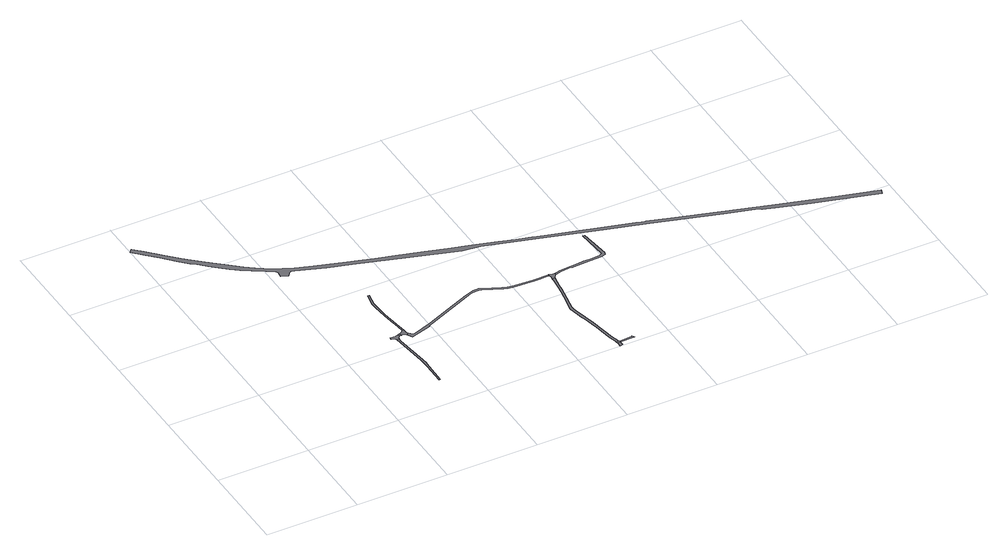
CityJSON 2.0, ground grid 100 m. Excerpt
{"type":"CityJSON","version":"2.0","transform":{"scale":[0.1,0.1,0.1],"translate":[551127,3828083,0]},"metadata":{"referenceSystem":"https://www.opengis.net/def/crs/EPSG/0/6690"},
"CityObjects":{
"road1":{"type":"Road","attributes":{"RoadStructureAttribute.sectionType":"1"},"geometry":[{"type":"MultiSurface","lod":"1","boundaries":[[[0,1,2,3,4,5,6,7,8,9,10]]]}]},
"road2":{"type":"Road","geometry":[{"type":"MultiSurface","lod":"1","boundaries":[[[11,12,13,14,15,16,17,10,9,18,19]]]}]},
"road3":{"type":"Road","attributes":{"RoadStructureAttribute.sectionType":"1"},"geometry":[{"type":"MultiSurface","lod":"1","boundaries":[[[20,11,19,21]]]}]},
"road4":{"type":"Road","geometry":[{"type":"MultiSurface","lod":"1","boundaries":[[[22,23,24,25,26,20,21,27,28,29]]]}]},
"road5":{"type":"Road","attributes":{"RoadStructureAttribute.sectionType":"1"},"geometry":[{"type":"MultiSurface","lod":"1","boundaries":[[[30,31,32,33,34,35,36,37,38,39,40,41,25,24]]]}]},
"road6":{"type":"Road","attributes":{"RoadStructureAttribute.sectionType":"1"},"geometry":[{"type":"MultiSurface","lod":"1","boundaries":[[[42,43,44,45,46,47,48,49,50,51,52,53,54,55,29,28,56,57,58,59,60,61,62,63,64,65,66,67,68,69,70,71,72]]]}]},
"road7":{"type":"Road","attributes":{"RoadStructureAttribute.sectionType":"1"},"geometry":[{"type":"MultiSurface","lod":"1","boundaries":[[[73,74,75,76]]]}]},
"road8":{"type":"Road","geometry":[{"type":"MultiSurface","lod":"1","boundaries":[[[77,78,76,75,79]]]}]},
"road9":{"type":"Road","geometry":[{"type":"MultiSurface","lod":"1","boundaries":[[[80,81,82,79,75]]]}]},
"road10":{"type":"Road","attributes":{"RoadStructureAttribute.sectionType":"1"},"geometry":[{"type":"MultiSurface","lod":"1","boundaries":[[[83,84,85,86,87,88,89,90,91,92,93,94,95,96,97,98,99,100,101,78,77,102,103,104,105,106,107,108,109,110,111,112,113,114,115,116,117]]]}]},
"road11":{"type":"Road","geometry":[{"type":"MultiSurface","lod":"1","boundaries":[[[118,119,120,121,122,72,71,123,124,125,126,83,117,127,128,129,130,131]]]}]},
"road12":{"type":"Road","attributes":{"RoadStructureAttribute.sectionType":"1"},"geometry":[{"type":"MultiSurface","lod":"1","boundaries":[[[132,133,134,135,136,137,138,139,140,141,142,143,144,145,146,147,148,149,150,151,152,153,154,155,156,157,158,159,160,161,162,163,164,165,166,167,168,169,170,171,172,173,174,175,176,177,178,179,180,181,182,183,184,185,186,187,188,189,190,191,192,193,194,195,196,197,198,199,200,201,202,203,204,205,206,207,208,209,210,211,212,213]]]}]},
"road13":{"type":"Road","attributes":{"RoadStructureAttribute.sectionType":"1"},"geometry":[{"type":"MultiSurface","lod":"1","boundaries":[[[214,215,216,217,218,219,220,221,222,223,224,225,226,227,228,229,230,231,232,233,234,235,131,130]]]}]}
},
"vertices":[
[1660,737,0],[1660,682,0],[1661,612,0],[1659,367,0],[1678,373,0],[1681,605,0],[1683,675,0],[1680,737,0],[1634,1099,0],[1633,1129,0],[1610,1126,0],
[1654,1196,0],[1625,1187,0],[1568,1186,0],[1562,1163,0],[1578,1159,0],[1596,1152,0],[1608,1137,0],[1643,1155,0],[1663,1167,0],
[1674,1202,0],[1683,1172,0],
[1748,1191,0],[1745,1208,0],[1742,1235,0],[1728,1233,0],[1685,1205,0],[1703,1173,0],[1733,1150,0],[1755,1178,0],
[1726,1350,0],[1726,1352,0],[1702,1545,0],[1690,1750,0],[1711,1878,0],[1699,1883,0],[1672,1752,0],[1673,1680,0],[1690,1522,0],[1709,1373,0],[1711,1359,0],[1727,1240,0],
[3239,1330,0],[3013,1346,0],[2958,1352,0],[2908,1369,0],[2735,1453,0],[2700,1465,0],[2672,1467,0],[2640,1462,0],[2540,1431,0],[2286,1326,0],[2022,1212,0],[2000,1203,0],[1801,1134,0],[1786,1136,0],[1769,1098,0],[1993,1165,0],[1990,1175,0],[2049,1200,0],[2600,1429,0],[2652,1442,0],[2687,1442,0],[2717,1435,0],[2913,1342,0],[2953,1330,0],[3001,1325,0],[3239,1310,0],[3306,1314,0],[3349,1317,0],[3379,1317,0],[3399,1315,0],[3398,1334,0],
[3469,3,0],[3499,6,0],[3499,53,0],[3469,53,0],
[3493,73,0],[3466,69,0],[3506,71,0],
[3664,60,0],[3643,90,0],[3641,80,0],
[3406,1259,0],[3402,1230,0],[3393,1125,0],[3379,1037,0],[3365,959,0],[3346,862,0],[3331,792,0],[3327,761,0],[3329,734,0],[3335,692,0],[3348,637,0],[3362,581,0],[3371,542,0],[3397,442,0],[3408,370,0],[3427,258,0],[3440,180,0],[3455,123,0],[3463,86,0],[3480,128,0],[3468,166,0],[3444,293,0],[3417,455,0],[3391,568,0],[3360,702,0],[3354,747,0],[3352,774,0],[3361,829,0],[3380,922,0],[3394,1000,0],[3406,1065,0],[3415,1135,0],[3422,1190,0],[3427,1232,0],[3432,1255,0],
[3449,1320,0],[3441,1317,0],[3434,1322,0],[3419,1332,0],[3408,1335,0],[3406,1310,0],[3409,1305,0],[3411,1292,0],[3409,1277,0],[3439,1270,0],[3447,1280,0],[3454,1290,0],[3471,1300,0],[3465,1324,0],
[6493,1080,0],[6024,1214,0],[5851,1266,0],[4887,1555,0],[4648,1627,0],[4639,1629,0],[4567,1650,0],[4550,1655,0],[3673,1902,0],[3562,1937,0],[3555,1940,0],[3520,1951,0],[3400,1982,0],[3232,2030,0],[2981,2108,0],[2748,2170,0],[2525,2235,0],[2244,2318,0],[2048,2373,0],[1893,2422,0],[1747,2465,0],[1620,2504,0],[1464,2552,0],[1286,2613,0],[1204,2651,0],[1184,2660,0],[1181,2662,0],[1095,2706,0],[1012,2753,0],[944,2800,0],[856,2869,0],[798,2916,0],[715,2992,0],[655,3044,0],[566,3119,0],[463,3210,0],[390,3282,0],[254,3420,0],[127,3549,0],[33,3636,0],[3,3604,0],[113,3489,0],[217,3383,0],[333,3259,0],[431,3162,0],[484,3118,0],[562,3041,0],[638,2969,0],[724,2900,0],[804,2836,0],[895,2772,0],[1018,2701,0],[1089,2656,0],[1101,2644,0],[1109,2631,0],[1111,2617,0],[1111,2615,0],[1104,2564,0],[1175,2530,0],[1199,2565,0],[1203,2569,0],[1209,2575,0],[1224,2582,0],[1236,2585,0],[1264,2573,0],[1558,2463,0],[1806,2393,0],[2350,2222,0],[2848,2068,0],[3043,2046,0],[3672,1861,0],[4214,1702,0],[4661,1578,0],[5368,1368,0],[5702,1271,0],[5730,1247,0],[5766,1238,0],[5851,1212,0],[6195,1107,0],[6669,972,0],[6876,909,0],[6892,963,0],
[3506,1311,0],[3539,1321,0],[3566,1326,0],[3633,1332,0],[3666,1325,0],[3726,1330,0],[3861,1334,0],[3938,1337,0],[4001,1338,0],[4041,1351,0],[4055,1384,0],[4028,1606,0],[4013,1716,0],[3992,1719,0],[4023,1383,0],[3988,1360,0],[3886,1359,0],[3808,1359,0],[3741,1353,0],[3621,1344,0],[3538,1338,0],[3491,1330,0]
]}
